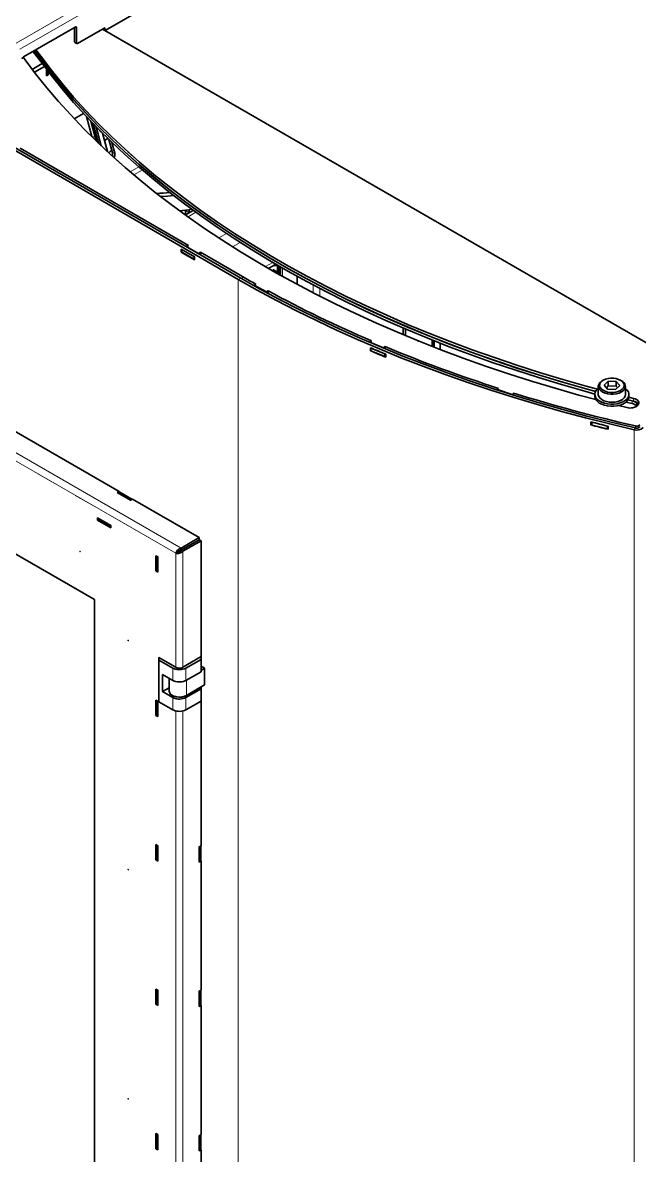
# Paper-space layout 'Blatt1' of a CAD drawing. Header units: millimetres. Extents: x 0 to 1189, y 0 to 841.
# Drawn here: x 505.2 to 541.4, y 140.9 to 207.5 of the extents above; entities that cross this region are included whole.
import ezdxf

# ---------------------------------------------------------------- set-up
doc = ezdxf.new("R2010")
doc.units = ezdxf.units.MM
doc.linetypes.add('PHANTOM', pattern=[12.7, 6.35, -1.27, 1.27, -1.27, 1.27, -1.27])

psp = doc.layouts.new('Blatt1')

# ---------------------------------------------------------------- linework, layer by layer
at = {"color": 8, "linetype": 'Continuous', "lineweight": 18}
for p, q in [((553.291, 234.324), (504.776, 206.317)), ((504.989, 205.95), (553.503, 233.956)), ((508.243, 207.257), (508.314, 207.216)), ((508.208, 206.395), (508.314, 206.334)), ((506.217, 205.385), (506.217, 205.549)), ((506.222, 205.227), (506.222, 205.39)), ((506.655, 204.579), (506.549, 204.64)), ((506.692, 204.6), (506.655, 204.579)), ((509.212, 200.824), (509.411, 200.792)), ((510.433, 199.865), (510.566, 199.844)), ((511.974, 199.035), (511.474, 198.746)), ((511.689, 198.563), (512.187, 198.851)), ((477.563, 197.93), (514.464, 176.627)), ((477.452, 197.504), (514.151, 176.318)), ((514.929, 196.345), (514.716, 196.467)), ((514.874, 196.095), (515.34, 196.364)), ((516.687, 194.856), (517.138, 195.117)), ((517.49, 194.34), (517.935, 194.597)), ((519.424, 193.17), (519.856, 193.42)), ((517.828, 192.42), (517.969, 192.502)), ((518.082, 192.584), (518.082, 192.437)), ((520.416, 192.606), (520.416, 193.095)), ((517.828, 192.42), (517.828, 51.241)), ((522.23, 191.634), (522.23, 192.093)), ((522.617, 191.435), (522.617, 191.89)), ((527.677, 189.5), (527.677, 189.105)), ((529.192, 188.493), (529.192, 188.874)), ((529.262, 188.466), (529.262, 188.845)), ((540.973, 185.118), (540.973, 185.282)), ((541.06, 185.255), (541.06, 185.419)), ((541.166, 183.802), (541.166, 183.687)), ((541.094, 183.579), (541.168, 183.687)), ((541.094, 183.579), (541.094, 42.399)), ((514.151, 176.318), (514.151, 169.631)), ((514.575, 176.435), (514.575, 169.631)), ((513.974, 169.569), (513.974, 168.847)), ((514.752, 169.569), (514.752, 168.847)), ((514.787, 168.867), (514.787, 167.965)), ((513.974, 167.843), (513.974, 167.12)), ((514.752, 167.843), (514.752, 167.12)), ((514.151, 167.054), (514.151, 129.579)), ((514.575, 167.056), (514.575, 129.579))]:
    psp.add_line(p, q, dxfattribs=at)
at = {"color": 8, "linetype": 'PHANTOM', "lineweight": 18}
for p, q in [((553.291, 234.324), (504.776, 206.317)), ((504.989, 205.95), (553.503, 233.956)), ((508.243, 207.257), (508.314, 207.216)), ((508.208, 206.395), (508.314, 206.334)), ((506.217, 205.385), (506.217, 205.549)), ((506.222, 205.227), (506.222, 205.39)), ((506.655, 204.579), (506.549, 204.64)), ((506.692, 204.6), (506.655, 204.579)), ((509.212, 200.824), (509.411, 200.792)), ((510.433, 199.865), (510.566, 199.844)), ((511.974, 199.035), (511.474, 198.746)), ((511.689, 198.563), (512.187, 198.851)), ((477.563, 197.93), (514.464, 176.627)), ((477.452, 197.504), (514.151, 176.318)), ((514.929, 196.345), (514.716, 196.467)), ((514.874, 196.095), (515.34, 196.364)), ((516.687, 194.856), (517.138, 195.117)), ((517.49, 194.34), (517.935, 194.597)), ((519.424, 193.17), (519.856, 193.42)), ((517.828, 192.42), (517.969, 192.502)), ((518.082, 192.584), (518.082, 192.437)), ((520.416, 192.606), (520.416, 193.095)), ((517.828, 192.42), (517.828, 51.241)), ((522.23, 191.634), (522.23, 192.093)), ((522.617, 191.435), (522.617, 191.89)), ((527.677, 189.5), (527.677, 189.105)), ((529.192, 188.493), (529.192, 188.874)), ((529.262, 188.466), (529.262, 188.845)), ((540.973, 185.118), (540.973, 185.282)), ((541.06, 185.255), (541.06, 185.419)), ((541.166, 183.802), (541.166, 183.687)), ((541.094, 183.579), (541.168, 183.687)), ((541.094, 183.579), (541.094, 42.399)), ((514.151, 176.318), (514.151, 169.631)), ((514.575, 176.435), (514.575, 169.631)), ((513.974, 169.569), (513.974, 168.847)), ((514.752, 169.569), (514.752, 168.847)), ((514.787, 168.867), (514.787, 167.965)), ((513.974, 167.843), (513.974, 167.12)), ((514.752, 167.843), (514.752, 167.12)), ((514.151, 167.054), (514.151, 129.579)), ((514.575, 167.056), (514.575, 129.579))]:
    psp.add_line(p, q, dxfattribs=at)
at = {"color": 7, "linetype": 'Continuous', "lineweight": 35}
for p, q in [((510, 207.046), (557.178, 234.282)), ((469.037, 220.587), (517.828, 192.42)), ((469.179, 220.668), (517.969, 192.502)), ((508.243, 207.257), (505.202, 205.502)), ((508.208, 207.236), (508.208, 206.395)), ((508.314, 206.334), (508.314, 207.216)), ((509.975, 207.212), (508.384, 206.293)), ((543.831, 187.516), (509.844, 207.136)), ((509.869, 207.151), (509.869, 207.122)), ((509.975, 207.061), (509.975, 207.212)), ((505.931, 205.922), (506.217, 205.549)), ((508.228, 206.35), (508.334, 206.288)), ((505.178, 205.482), (505.295, 205.324)), ((505.711, 204.768), (506.306, 205.112)), ((506.434, 204.941), (505.841, 204.599)), ((506.549, 204.787), (506.549, 204.395)), ((506.655, 204.456), (506.549, 204.518)), ((506.549, 204.395), (506.655, 204.456)), ((506.655, 204.456), (506.655, 204.579)), ((508.182, 201.867), (508.729, 202.183)), ((509.212, 200.824), (508.898, 202.001)), ((509.411, 200.792), (509.164, 201.718)), ((509.602, 200.438), (509.298, 201.578)), ((509.773, 200.275), (509.474, 201.396)), ((509.505, 200.531), (509.581, 200.519)), ((509.845, 201.02), (510.134, 199.938)), ((509.961, 200.586), (510.164, 200.704)), ((510.433, 199.865), (510.226, 200.644)), ((510.566, 199.844), (510.397, 200.478)), ((505.001, 200.136), (514.9, 194.421)), ((512.207, 198.833), (512.276, 198.756)), ((512.276, 198.756), (512.302, 198.752)), ((514.716, 196.467), (514.717, 196.496)), ((514.716, 196.467), (514.716, 196.208)), ((515.184, 196.477), (514.717, 196.208)), ((514.929, 196.345), (514.929, 196.33)), ((514.469, 194.204), (514.469, 194.025)), ((515.247, 193.755), (514.469, 194.204)), ((514.518, 194.053), (514.469, 194.025)), ((514.469, 194.025), (515.247, 193.576)), ((514.518, 194.021), (514.518, 194.176)), ((514.518, 194.021), (515.226, 193.612)), ((514.9, 194.421), (514.773, 194.347)), ((514.773, 194.347), (515.48, 193.939)), ((515.48, 193.939), (515.607, 194.012)), ((515.607, 194.012), (518.082, 192.584)), ((515.607, 193.865), (515.607, 194.012)), ((515.226, 193.612), (515.226, 193.768)), ((515.226, 193.612), (515.247, 193.625)), ((515.247, 193.576), (515.247, 193.755)), ((519.6, 193.068), (520.031, 193.317)), ((520.126, 193.228), (519.909, 193.247)), ((520.001, 193.3), (520.126, 193.228)), ((520.126, 192.853), (520.126, 193.228)), ((520.232, 192.709), (520.232, 193.201)), ((520.31, 193.155), (520.31, 192.665)), ((520.149, 192.839), (519.866, 193.003)), ((521.293, 192.127), (521.293, 192.601)), ((518.858, 192.143), (518.755, 192.08)), ((518.755, 192.08), (519.478, 191.682)), ((518.755, 192.056), (518.755, 192.08)), ((519.478, 191.682), (519.582, 191.744)), ((519.478, 191.657), (519.478, 191.682)), ((519.582, 191.601), (519.582, 191.744)), ((509.378, 173.603), (482.225, 189.278)), ((527.515, 189.173), (527.515, 189.569)), ((527.662, 189.506), (527.662, 189.112)), ((525.649, 188.81), (525.56, 188.74)), ((525.56, 188.74), (526.367, 188.399)), ((525.56, 188.717), (525.56, 188.74)), ((526.367, 188.399), (526.455, 188.469)), ((526.455, 188.339), (526.455, 188.469)), ((528.394, 188.815), (528.393, 188.812)), ((529.333, 188.438), (529.333, 188.817)), ((529.686, 188.677), (529.686, 188.301)), ((525.598, 188.402), (525.598, 188.222)), ((525.598, 188.222), (525.618, 188.238)), ((525.618, 188.387), (525.625, 188.39)), ((526.437, 188.043), (525.618, 188.387)), ((525.618, 188.387), (525.618, 188.223)), ((526.437, 187.88), (525.618, 188.223)), ((526.367, 188.376), (526.367, 188.399)), ((526.444, 188.047), (526.437, 188.043)), ((526.437, 188.043), (526.437, 187.88)), ((526.489, 187.91), (526.437, 187.88)), ((526.489, 187.848), (526.489, 188.028)), ((497.463, 187.666), (510.827, 179.951)), ((539.27, 186.488), (539.217, 186.457)), ((540.349, 186.457), (540.296, 186.488)), ((533.125, 186.015), (533.053, 185.939)), ((533.053, 185.939), (533.929, 185.661)), ((533.053, 185.916), (533.053, 185.939)), ((538.983, 186.131), (538.983, 185.661)), ((539.573, 186.43), (539.322, 186.206)), ((539.322, 186.206), (539.531, 185.968)), ((539.573, 186.156), (539.457, 186.053)), ((539.531, 185.968), (539.993, 185.955)), ((540.034, 186.416), (539.573, 186.43)), ((539.573, 186.156), (539.573, 186.43)), ((540.034, 186.142), (539.573, 186.156)), ((539.993, 185.955), (540.244, 186.178)), ((540.244, 186.178), (540.034, 186.416)), ((540.034, 186.142), (540.034, 186.416)), ((540.109, 186.058), (540.034, 186.142)), ((540.583, 185.661), (540.583, 186.131)), ((533.929, 185.661), (534.002, 185.737)), ((533.929, 185.639), (533.929, 185.661)), ((534.002, 185.616), (534.002, 185.737)), ((538.783, 185.661), (538.783, 185.539)), ((540.604, 185.21), (540.973, 185.118)), ((540.721, 185.339), (541.06, 185.255)), ((540.724, 185.343), (540.973, 185.282)), ((540.779, 185.488), (541.06, 185.419)), ((540.783, 185.539), (540.783, 185.661)), ((540.178, 185.009), (540.67, 184.887)), ((540.233, 184.995), (540.233, 185.023)), ((538.55, 184.043), (538.55, 183.863)), ((538.55, 183.863), (538.601, 183.93)), ((538.601, 184.023), (538.607, 184.028)), ((539.53, 183.79), (538.601, 184.023)), ((538.601, 184.023), (538.601, 183.86)), ((539.53, 183.627), (538.601, 183.86)), ((539.535, 183.795), (539.53, 183.79)), ((539.53, 183.79), (539.53, 183.627)), ((539.56, 183.609), (539.56, 183.789)), ((539.56, 183.654), (539.53, 183.627)), ((510.714, 179.886), (510.827, 179.951)), ((511.492, 179.437), (510.714, 179.886)), ((510.764, 179.857), (510.863, 179.915)), ((510.827, 179.894), (510.827, 179.951)), ((511.57, 179.506), (510.863, 179.915)), ((511.471, 179.449), (511.57, 179.506)), ((511.605, 179.502), (511.492, 179.437)), ((511.57, 179.506), (511.57, 179.482)), ((511.605, 179.502), (515.525, 177.24)), ((510.332, 177.959), (509.555, 178.408)), ((509.555, 178.408), (509.555, 178.269)), ((509.604, 178.298), (509.555, 178.269)), ((509.555, 178.269), (510.332, 177.82)), ((509.604, 178.38), (509.604, 178.265)), ((509.604, 178.265), (510.311, 177.857)), ((510.311, 177.971), (510.311, 177.857)), ((510.311, 177.857), (510.332, 177.869)), ((510.332, 177.82), (510.332, 177.959)), ((515.525, 177.24), (514.464, 176.627)), ((515.525, 177.117), (515.525, 177.24)), ((514.363, 176.412), (514.363, 176.468)), ((515.525, 177.117), (514.464, 176.505)), ((514.464, 176.505), (514.464, 176.627)), ((514.469, 176.496), (515.53, 177.108)), ((514.469, 176.496), (514.575, 176.435)), ((514.575, 176.435), (515.636, 177.047)), ((514.711, 176.648), (514.721, 176.642)), ((515.424, 177.053), (515.419, 177.056)), ((515.424, 177.053), (515.53, 177.114)), ((515.424, 177.047), (515.424, 177.053)), ((515.53, 177.114), (515.525, 177.117)), ((515.53, 177.108), (515.53, 177.114)), ((515.53, 177.108), (515.636, 177.047)), ((515.636, 177.047), (515.636, 170.243)), ((513.097, 176.11), (512.977, 176.179)), ((512.977, 176.179), (512.977, 175.281)), ((512.998, 176.143), (513.019, 176.155)), ((513.097, 176.085), (512.998, 176.143)), ((512.998, 176.143), (512.998, 175.326)), ((513.097, 175.212), (513.097, 176.11)), ((514.151, 176.318), (514.257, 176.379)), ((513.026, 175.31), (512.977, 175.281)), ((512.977, 175.281), (513.097, 175.212)), ((513.097, 175.269), (512.998, 175.326)), ((509.378, 88.601), (509.378, 173.603)), ((513.161, 170.039), (513.161, 170.202)), ((513.161, 170.202), (514.221, 169.59)), ((513.161, 170.039), (513.974, 169.569)), ((513.161, 167.589), (513.161, 170.039)), ((514.504, 169.59), (515.636, 170.243)), ((515.636, 170.08), (514.752, 169.569)), ((515.636, 170.243), (515.636, 170.08)), ((515.636, 170.08), (515.636, 169.357)), ((513.974, 168.847), (513.38, 169.19)), ((513.38, 169.19), (513.38, 168.185)), ((514.752, 168.847), (515.636, 169.357)), ((515.636, 169.68), (515.848, 169.557)), ((515.636, 169.435), (515.848, 169.557)), ((515.848, 169.557), (515.848, 168.577)), ((513.763, 168.969), (513.763, 168.21)), ((515.848, 168.577), (514.787, 167.965)), ((513.38, 168.185), (513.763, 168.406)), ((513.38, 168.185), (513.974, 167.843)), ((515.636, 168.353), (514.752, 167.843)), ((515.636, 168.455), (515.636, 168.353)), ((515.636, 167.63), (515.636, 168.353)), ((513.097, 167.618), (512.977, 167.687)), ((512.977, 167.687), (512.977, 166.789)), ((512.998, 167.65), (513.019, 167.663)), ((513.097, 167.593), (512.998, 167.65)), ((512.998, 167.65), (512.998, 166.834)), ((513.097, 166.72), (513.097, 167.618)), ((513.974, 167.12), (513.161, 167.589)), ((514.752, 167.12), (515.636, 167.63)), ((515.636, 167.63), (515.636, 159.13)), ((513.026, 166.818), (512.977, 166.789)), ((512.977, 166.789), (513.097, 166.72)), ((513.097, 166.777), (512.998, 166.834)), ((513.097, 159.126), (512.977, 159.195)), ((512.977, 159.195), (512.977, 158.297)), ((512.998, 159.158), (513.019, 159.171)), ((513.097, 159.101), (512.998, 159.158)), ((512.998, 159.158), (512.998, 158.342)), ((513.097, 158.228), (513.097, 159.126)), ((515.523, 159.065), (515.636, 159.13)), ((515.523, 159.04), (515.622, 159.097)), ((515.523, 158.166), (515.523, 159.065)), ((515.622, 159.097), (515.6, 159.109)), ((515.622, 158.281), (515.622, 159.097)), ((513.026, 158.326), (512.977, 158.297)), ((512.977, 158.297), (513.097, 158.228)), ((513.097, 158.285), (512.998, 158.342)), ((515.523, 158.224), (515.622, 158.281)), ((515.636, 158.232), (515.523, 158.166)), ((515.586, 158.26), (515.636, 158.232)), ((515.636, 158.232), (515.636, 150.638)), ((513.097, 150.634), (512.977, 150.703)), ((512.977, 150.703), (512.977, 149.805)), ((512.998, 150.666), (513.019, 150.679)), ((513.097, 150.609), (512.998, 150.666)), ((512.998, 150.666), (512.998, 149.85)), ((513.097, 149.736), (513.097, 150.634)), ((515.523, 150.573), (515.636, 150.638)), ((515.523, 150.548), (515.622, 150.605)), ((515.523, 149.674), (515.523, 150.573)), ((515.622, 150.605), (515.6, 150.617)), ((515.622, 149.789), (515.622, 150.605)), ((513.026, 149.834), (512.977, 149.805)), ((513.097, 149.793), (512.998, 149.85)), ((512.977, 149.805), (513.097, 149.736)), ((515.523, 149.732), (515.622, 149.789)), ((515.636, 149.74), (515.523, 149.674)), ((515.586, 149.768), (515.636, 149.74)), ((515.636, 149.74), (515.636, 142.146)), ((513.097, 142.142), (512.977, 142.211)), ((512.977, 142.211), (512.977, 141.313)), ((512.998, 142.174), (513.019, 142.187)), ((513.097, 142.117), (512.998, 142.174)), ((512.998, 142.174), (512.998, 141.358)), ((513.097, 141.244), (513.097, 142.142)), ((515.523, 142.081), (515.636, 142.146)), ((515.523, 142.056), (515.622, 142.113)), ((515.523, 141.182), (515.523, 142.081)), ((515.622, 142.113), (515.6, 142.125)), ((515.622, 141.297), (515.622, 142.113)), ((513.026, 141.342), (512.977, 141.313)), ((512.977, 141.313), (513.097, 141.244)), ((513.097, 141.301), (512.998, 141.358)), ((515.523, 141.24), (515.622, 141.297)), ((515.636, 141.248), (515.523, 141.182)), ((515.586, 141.276), (515.636, 141.248)), ((515.636, 141.248), (515.636, 130.192))]:
    psp.add_line(p, q, dxfattribs=at)
at = {"color": 7, "linetype": 'PHANTOM', "lineweight": 18}
for p, q in [((510, 207.046), (557.178, 234.282)), ((469.037, 220.587), (517.828, 192.42)), ((469.179, 220.668), (517.969, 192.502)), ((508.243, 207.257), (505.202, 205.502)), ((508.208, 207.236), (508.208, 206.395)), ((508.314, 206.334), (508.314, 207.216)), ((509.975, 207.212), (508.384, 206.293)), ((543.831, 187.516), (509.844, 207.136)), ((509.869, 207.151), (509.869, 207.122)), ((509.975, 207.061), (509.975, 207.212)), ((505.931, 205.922), (506.217, 205.549)), ((508.228, 206.35), (508.334, 206.288)), ((505.178, 205.482), (505.295, 205.324)), ((505.711, 204.768), (506.306, 205.112)), ((506.434, 204.941), (505.841, 204.599)), ((506.549, 204.787), (506.549, 204.395)), ((506.655, 204.456), (506.549, 204.518)), ((506.549, 204.395), (506.655, 204.456)), ((506.655, 204.456), (506.655, 204.579)), ((508.182, 201.867), (508.729, 202.183)), ((509.212, 200.824), (508.898, 202.001)), ((509.411, 200.792), (509.164, 201.718)), ((509.602, 200.438), (509.298, 201.578)), ((509.773, 200.275), (509.474, 201.396)), ((509.505, 200.531), (509.581, 200.519)), ((509.845, 201.02), (510.134, 199.938)), ((509.961, 200.586), (510.164, 200.704)), ((510.433, 199.865), (510.226, 200.644)), ((510.566, 199.844), (510.397, 200.478)), ((505.001, 200.136), (514.9, 194.421)), ((512.207, 198.833), (512.276, 198.756)), ((512.276, 198.756), (512.302, 198.752)), ((514.716, 196.467), (514.717, 196.496)), ((514.716, 196.467), (514.716, 196.208)), ((515.184, 196.477), (514.717, 196.208)), ((514.929, 196.345), (514.929, 196.33)), ((514.469, 194.204), (514.469, 194.025)), ((515.247, 193.755), (514.469, 194.204)), ((514.518, 194.053), (514.469, 194.025)), ((514.469, 194.025), (515.247, 193.576)), ((514.518, 194.021), (514.518, 194.176)), ((514.518, 194.021), (515.226, 193.612)), ((514.9, 194.421), (514.773, 194.347)), ((514.773, 194.347), (515.48, 193.939)), ((515.48, 193.939), (515.607, 194.012)), ((515.607, 194.012), (518.082, 192.584)), ((515.607, 193.865), (515.607, 194.012)), ((515.226, 193.612), (515.226, 193.768)), ((515.226, 193.612), (515.247, 193.625)), ((515.247, 193.576), (515.247, 193.755)), ((519.6, 193.068), (520.031, 193.317)), ((520.126, 193.228), (519.909, 193.247)), ((520.001, 193.3), (520.126, 193.228)), ((520.126, 192.853), (520.126, 193.228)), ((520.232, 192.709), (520.232, 193.201)), ((520.31, 193.155), (520.31, 192.665)), ((520.149, 192.839), (519.866, 193.003)), ((521.293, 192.127), (521.293, 192.601)), ((518.858, 192.143), (518.755, 192.08)), ((518.755, 192.08), (519.478, 191.682)), ((518.755, 192.056), (518.755, 192.08)), ((519.478, 191.682), (519.582, 191.744)), ((519.478, 191.657), (519.478, 191.682)), ((519.582, 191.601), (519.582, 191.744)), ((509.378, 173.603), (482.225, 189.278)), ((527.515, 189.173), (527.515, 189.569)), ((527.662, 189.506), (527.662, 189.112)), ((525.649, 188.81), (525.56, 188.74)), ((525.56, 188.74), (526.367, 188.399)), ((525.56, 188.717), (525.56, 188.74)), ((526.367, 188.399), (526.455, 188.469)), ((526.455, 188.339), (526.455, 188.469)), ((528.394, 188.815), (528.393, 188.812)), ((529.333, 188.438), (529.333, 188.817)), ((529.686, 188.677), (529.686, 188.301)), ((525.598, 188.402), (525.598, 188.222)), ((525.598, 188.222), (525.618, 188.238)), ((525.618, 188.387), (525.625, 188.39)), ((526.437, 188.043), (525.618, 188.387)), ((525.618, 188.387), (525.618, 188.223)), ((526.437, 187.88), (525.618, 188.223)), ((526.367, 188.376), (526.367, 188.399)), ((526.444, 188.047), (526.437, 188.043)), ((526.437, 188.043), (526.437, 187.88)), ((526.489, 187.91), (526.437, 187.88)), ((526.489, 187.848), (526.489, 188.028)), ((497.463, 187.666), (510.827, 179.951)), ((539.27, 186.488), (539.217, 186.457)), ((540.349, 186.457), (540.296, 186.488)), ((533.125, 186.015), (533.053, 185.939)), ((533.053, 185.939), (533.929, 185.661)), ((533.053, 185.916), (533.053, 185.939)), ((538.983, 186.131), (538.983, 185.661)), ((539.573, 186.43), (539.322, 186.206)), ((539.322, 186.206), (539.531, 185.968)), ((539.573, 186.156), (539.457, 186.053)), ((539.531, 185.968), (539.993, 185.955)), ((540.034, 186.416), (539.573, 186.43)), ((539.573, 186.156), (539.573, 186.43)), ((540.034, 186.142), (539.573, 186.156)), ((539.993, 185.955), (540.244, 186.178)), ((540.244, 186.178), (540.034, 186.416)), ((540.034, 186.142), (540.034, 186.416)), ((540.109, 186.058), (540.034, 186.142)), ((540.583, 185.661), (540.583, 186.131)), ((533.929, 185.661), (534.002, 185.737)), ((533.929, 185.639), (533.929, 185.661)), ((534.002, 185.616), (534.002, 185.737)), ((538.783, 185.661), (538.783, 185.539)), ((540.604, 185.21), (540.973, 185.118)), ((540.721, 185.339), (541.06, 185.255)), ((540.724, 185.343), (540.973, 185.282)), ((540.779, 185.488), (541.06, 185.419)), ((540.783, 185.539), (540.783, 185.661)), ((540.178, 185.009), (540.67, 184.887)), ((540.233, 184.995), (540.233, 185.023)), ((538.55, 184.043), (538.55, 183.863)), ((538.55, 183.863), (538.601, 183.93)), ((538.601, 184.023), (538.607, 184.028)), ((539.53, 183.79), (538.601, 184.023)), ((538.601, 184.023), (538.601, 183.86)), ((539.53, 183.627), (538.601, 183.86)), ((539.535, 183.795), (539.53, 183.79)), ((539.53, 183.79), (539.53, 183.627)), ((539.56, 183.609), (539.56, 183.789)), ((539.56, 183.654), (539.53, 183.627)), ((510.714, 179.886), (510.827, 179.951)), ((511.492, 179.437), (510.714, 179.886)), ((510.764, 179.857), (510.863, 179.915)), ((510.827, 179.894), (510.827, 179.951)), ((511.57, 179.506), (510.863, 179.915)), ((511.471, 179.449), (511.57, 179.506)), ((511.605, 179.502), (511.492, 179.437)), ((511.57, 179.506), (511.57, 179.482)), ((511.605, 179.502), (515.525, 177.24)), ((510.332, 177.959), (509.555, 178.408)), ((509.555, 178.408), (509.555, 178.269)), ((509.604, 178.298), (509.555, 178.269)), ((509.555, 178.269), (510.332, 177.82)), ((509.604, 178.38), (509.604, 178.265)), ((509.604, 178.265), (510.311, 177.857)), ((510.311, 177.971), (510.311, 177.857)), ((510.311, 177.857), (510.332, 177.869)), ((510.332, 177.82), (510.332, 177.959)), ((515.525, 177.24), (514.464, 176.627)), ((515.525, 177.117), (515.525, 177.24)), ((514.363, 176.412), (514.363, 176.468)), ((515.525, 177.117), (514.464, 176.505)), ((514.464, 176.505), (514.464, 176.627)), ((514.469, 176.496), (515.53, 177.108)), ((514.469, 176.496), (514.575, 176.435)), ((514.575, 176.435), (515.636, 177.047)), ((514.711, 176.648), (514.721, 176.642)), ((515.424, 177.053), (515.419, 177.056)), ((515.424, 177.053), (515.53, 177.114)), ((515.424, 177.047), (515.424, 177.053)), ((515.53, 177.114), (515.525, 177.117)), ((515.53, 177.108), (515.53, 177.114)), ((515.53, 177.108), (515.636, 177.047)), ((515.636, 177.047), (515.636, 170.243)), ((513.097, 176.11), (512.977, 176.179)), ((512.977, 176.179), (512.977, 175.281)), ((512.998, 176.143), (513.019, 176.155)), ((513.097, 176.085), (512.998, 176.143)), ((512.998, 176.143), (512.998, 175.326)), ((513.097, 175.212), (513.097, 176.11)), ((514.151, 176.318), (514.257, 176.379)), ((513.026, 175.31), (512.977, 175.281)), ((512.977, 175.281), (513.097, 175.212)), ((513.097, 175.269), (512.998, 175.326)), ((509.378, 88.601), (509.378, 173.603)), ((513.161, 170.039), (513.161, 170.202)), ((513.161, 170.202), (514.221, 169.59)), ((513.161, 170.039), (513.974, 169.569)), ((513.161, 167.589), (513.161, 170.039)), ((514.504, 169.59), (515.636, 170.243)), ((515.636, 170.08), (514.752, 169.569)), ((515.636, 170.243), (515.636, 170.08)), ((515.636, 170.08), (515.636, 169.357)), ((513.974, 168.847), (513.38, 169.19)), ((513.38, 169.19), (513.38, 168.185)), ((514.752, 168.847), (515.636, 169.357)), ((515.636, 169.68), (515.848, 169.557)), ((515.636, 169.435), (515.848, 169.557)), ((515.848, 169.557), (515.848, 168.577)), ((513.763, 168.969), (513.763, 168.21)), ((515.848, 168.577), (514.787, 167.965)), ((513.38, 168.185), (513.763, 168.406)), ((513.38, 168.185), (513.974, 167.843)), ((515.636, 168.353), (514.752, 167.843)), ((515.636, 168.455), (515.636, 168.353)), ((515.636, 167.63), (515.636, 168.353)), ((513.097, 167.618), (512.977, 167.687)), ((512.977, 167.687), (512.977, 166.789)), ((512.998, 167.65), (513.019, 167.663)), ((513.097, 167.593), (512.998, 167.65)), ((512.998, 167.65), (512.998, 166.834)), ((513.097, 166.72), (513.097, 167.618)), ((513.974, 167.12), (513.161, 167.589)), ((514.752, 167.12), (515.636, 167.63)), ((515.636, 167.63), (515.636, 159.13)), ((513.026, 166.818), (512.977, 166.789)), ((512.977, 166.789), (513.097, 166.72)), ((513.097, 166.777), (512.998, 166.834)), ((513.097, 159.126), (512.977, 159.195)), ((512.977, 159.195), (512.977, 158.297)), ((512.998, 159.158), (513.019, 159.171)), ((513.097, 159.101), (512.998, 159.158)), ((512.998, 159.158), (512.998, 158.342)), ((513.097, 158.228), (513.097, 159.126)), ((515.523, 159.065), (515.636, 159.13)), ((515.523, 159.04), (515.622, 159.097)), ((515.523, 158.166), (515.523, 159.065)), ((515.622, 159.097), (515.6, 159.109)), ((515.622, 158.281), (515.622, 159.097)), ((513.026, 158.326), (512.977, 158.297)), ((512.977, 158.297), (513.097, 158.228)), ((513.097, 158.285), (512.998, 158.342)), ((515.523, 158.224), (515.622, 158.281)), ((515.636, 158.232), (515.523, 158.166)), ((515.586, 158.26), (515.636, 158.232)), ((515.636, 158.232), (515.636, 150.638)), ((513.097, 150.634), (512.977, 150.703)), ((512.977, 150.703), (512.977, 149.805)), ((512.998, 150.666), (513.019, 150.679)), ((513.097, 150.609), (512.998, 150.666)), ((512.998, 150.666), (512.998, 149.85)), ((513.097, 149.736), (513.097, 150.634)), ((515.523, 150.573), (515.636, 150.638)), ((515.523, 150.548), (515.622, 150.605)), ((515.523, 149.674), (515.523, 150.573)), ((515.622, 150.605), (515.6, 150.617)), ((515.622, 149.789), (515.622, 150.605)), ((513.026, 149.834), (512.977, 149.805)), ((513.097, 149.793), (512.998, 149.85)), ((512.977, 149.805), (513.097, 149.736)), ((515.523, 149.732), (515.622, 149.789)), ((515.636, 149.74), (515.523, 149.674)), ((515.586, 149.768), (515.636, 149.74)), ((515.636, 149.74), (515.636, 142.146)), ((513.097, 142.142), (512.977, 142.211)), ((512.977, 142.211), (512.977, 141.313)), ((512.998, 142.174), (513.019, 142.187)), ((513.097, 142.117), (512.998, 142.174)), ((512.998, 142.174), (512.998, 141.358)), ((513.097, 141.244), (513.097, 142.142)), ((515.523, 142.081), (515.636, 142.146)), ((515.523, 142.056), (515.622, 142.113)), ((515.523, 141.182), (515.523, 142.081)), ((515.622, 142.113), (515.6, 142.125)), ((515.622, 141.297), (515.622, 142.113)), ((513.026, 141.342), (512.977, 141.313)), ((512.977, 141.313), (513.097, 141.244)), ((513.097, 141.301), (512.998, 141.358)), ((515.523, 141.24), (515.622, 141.297)), ((515.636, 141.248), (515.523, 141.182)), ((515.586, 141.276), (515.636, 141.248)), ((515.636, 141.248), (515.636, 130.192))]:
    psp.add_line(p, q, dxfattribs=at)
at = {"color": 7, "linetype": 'Continuous', "lineweight": 35, "flags": 128}
for points in [[(505.755, 205.82), (505.863, 205.69), (506.222, 205.227)], [(505.84, 205.87), (505.858, 205.849), (506.217, 205.385)], [(505.847, 205.874), (505.863, 205.854), (506.222, 205.39)], [(505.295, 205.324), (505.916, 204.501), (506.571, 203.687), (507.258, 202.882), (507.977, 202.086), (508.729, 201.3), (509.512, 200.525), (510.326, 199.76), (511.171, 199.007), (512.046, 198.265), (512.951, 197.535), (513.886, 196.818), (514.849, 196.113), (515.841, 195.422), (516.86, 194.744), (517.906, 194.08), (518.979, 193.431), (520.078, 192.796), (521.203, 192.176), (522.352, 191.571), (523.525, 190.982), (524.722, 190.409), (525.942, 189.853), (527.184, 189.313), (528.447, 188.79), (529.732, 188.284), (531.036, 187.795), (532.36, 187.325), (533.703, 186.872), (535.063, 186.438), (536.441, 186.022), (537.836, 185.624), (538.836, 185.354)], [(506.217, 205.549), (506.829, 204.738), (507.473, 203.936), (508.15, 203.143), (508.858, 202.359), (509.598, 201.585), (510.37, 200.822), (511.172, 200.068), (512.004, 199.326), (512.866, 198.596), (513.758, 197.877), (514.678, 197.17), (515.627, 196.476), (516.603, 195.795), (517.607, 195.128), (518.638, 194.474), (519.695, 193.834), (520.777, 193.208), (521.885, 192.598), (523.017, 192.002), (524.172, 191.422), (525.351, 190.858), (526.553, 190.31), (527.776, 189.778), (529.021, 189.263), (530.286, 188.764), (531.571, 188.283), (532.875, 187.82), (534.197, 187.374), (535.537, 186.946), (536.894, 186.536), (538.268, 186.145), (538.931, 185.964)], [(506.217, 205.385), (506.829, 204.575), (507.473, 203.773), (508.15, 202.98), (508.858, 202.196), (509.598, 201.422), (510.37, 200.658), (511.172, 199.905), (512.004, 199.163), (512.866, 198.432), (513.758, 197.713), (514.678, 197.007), (515.627, 196.313), (516.603, 195.632), (517.607, 194.964), (518.638, 194.31), (519.695, 193.67), (520.777, 193.045), (521.885, 192.434), (523.017, 191.839), (524.172, 191.259), (525.351, 190.695), (526.553, 190.146), (527.776, 189.615), (529.021, 189.099), (530.286, 188.601), (531.571, 188.12), (532.875, 187.656), (534.197, 187.211), (535.537, 186.783), (536.894, 186.373), (538.268, 185.982), (538.826, 185.829)], [(506.222, 205.39), (506.833, 204.581), (507.476, 203.781), (508.151, 202.989), (508.858, 202.207), (509.596, 201.434), (510.366, 200.672), (511.166, 199.92), (511.996, 199.179), (512.856, 198.45), (513.745, 197.732), (514.663, 197.026), (515.609, 196.334), (516.583, 195.654), (517.584, 194.987), (518.612, 194.334), (519.666, 193.695), (520.746, 193.07), (521.85, 192.46), (522.979, 191.865), (524.132, 191.286), (525.307, 190.722), (526.505, 190.174), (527.725, 189.642), (528.967, 189.128), (530.228, 188.629), (531.51, 188.148), (532.81, 187.685), (534.129, 187.239), (535.465, 186.811), (536.819, 186.401), (538.188, 186.009), (538.829, 185.834)], [(506.222, 205.227), (506.833, 204.418), (507.476, 203.617), (508.151, 202.826), (508.858, 202.043), (509.596, 201.271), (510.366, 200.509), (511.166, 199.757), (511.996, 199.016), (512.856, 198.286), (513.745, 197.569), (514.663, 196.863), (515.609, 196.17), (516.583, 195.49), (517.584, 194.824), (518.612, 194.17), (519.666, 193.531), (520.746, 192.907), (521.85, 192.297), (522.979, 191.702), (524.132, 191.122), (525.307, 190.559), (526.505, 190.011), (527.725, 189.479), (528.967, 188.964), (530.228, 188.466), (531.51, 187.985), (532.81, 187.521), (534.129, 187.075), (535.465, 186.647), (536.819, 186.237), (538.188, 185.846), (538.784, 185.683)], [(506.655, 204.579), (506.659, 204.624), (506.663, 204.638)], [(513.254, 197.299), (513.657, 197.322), (514.021, 197.353)], [(517.969, 192.502), (519.08, 191.875), (520.215, 191.263), (521.374, 190.665), (522.556, 190.083), (523.76, 189.517), (524.986, 188.966), (526.234, 188.431), (527.502, 187.913), (528.79, 187.412), (530.097, 186.927), (531.423, 186.459), (532.767, 186.009), (534.128, 185.577), (535.506, 185.162), (536.899, 184.766), (538.308, 184.387), (539.731, 184.028), (541.168, 183.687)], [(517.828, 192.42), (518.942, 191.792), (520.08, 191.178), (521.242, 190.578), (522.428, 189.995), (523.636, 189.426), (524.865, 188.874), (526.116, 188.338), (527.388, 187.818), (528.68, 187.315), (529.991, 186.829), (531.321, 186.36), (532.668, 185.909), (534.033, 185.475), (535.415, 185.059), (536.813, 184.662), (538.225, 184.282), (539.653, 183.921), (541.094, 183.579)], [(528.377, 188.818), (528.434, 188.798), (528.448, 188.79)], [(540.454, 185.879), (540.345, 185.802), (540.209, 185.74), (540.053, 185.696), (539.885, 185.673), (539.712, 185.671), (539.543, 185.69), (539.384, 185.73), (539.244, 185.789), (539.13, 185.864), (539.046, 185.951), (538.996, 186.047), (538.983, 186.147), (539.008, 186.245), (539.069, 186.339), (539.163, 186.423), (539.217, 186.457)], [(540.391, 185.964), (540.464, 186.048), (540.502, 186.139), (540.504, 186.233), (540.471, 186.324), (540.402, 186.409), (540.303, 186.484), (540.178, 186.543), (540.032, 186.585), (539.875, 186.607), (539.712, 186.609), (539.554, 186.589), (539.406, 186.55), (539.278, 186.492), (539.175, 186.42), (539.102, 186.336), (539.064, 186.245), (539.061, 186.151), (539.095, 186.06), (539.163, 185.975), (539.263, 185.901), (539.388, 185.841), (539.533, 185.799), (539.691, 185.777), (539.853, 185.776), (540.012, 185.795), (540.159, 185.834), (540.288, 185.892), (540.391, 185.964)], [(538.983, 186.008), (538.955, 185.985), (538.864, 185.889), (538.806, 185.784), (538.783, 185.675), (538.797, 185.566), (538.846, 185.46), (538.929, 185.361), (539.043, 185.273), (539.184, 185.199), (539.346, 185.142), (539.524, 185.104), (539.712, 185.086), (539.902, 185.088), (540.087, 185.111), (540.262, 185.155), (540.42, 185.216), (540.554, 185.294), (540.661, 185.385), (540.735, 185.486), (540.776, 185.593), (540.78, 185.703), (540.749, 185.811), (540.682, 185.914), (540.583, 186.007), (540.583, 186.008)], [(538.783, 185.539), (538.797, 185.443), (538.846, 185.337), (538.929, 185.238), (539.043, 185.151), (539.184, 185.077), (539.346, 185.02), (539.524, 184.981), (539.712, 184.963), (539.902, 184.966), (540.087, 184.989), (540.262, 185.032), (540.42, 185.094), (540.554, 185.171), (540.661, 185.262), (540.735, 185.363), (540.776, 185.47), (540.783, 185.539)], [(538.983, 185.661), (538.985, 185.627), (539.016, 185.529), (539.084, 185.437), (539.184, 185.355), (539.312, 185.288), (539.462, 185.238), (539.627, 185.208), (539.799, 185.2), (539.97, 185.212), (540.133, 185.246), (540.28, 185.299), (540.403, 185.369), (540.497, 185.453), (540.558, 185.547), (540.582, 185.646), (540.583, 185.661)], [(540.973, 185.282), (541.059, 185.255), (541.134, 185.219), (541.195, 185.175), (541.241, 185.125), (541.269, 185.071), (541.278, 185.015), (541.276, 184.988)], [(541.06, 185.419), (541.146, 185.392), (541.221, 185.356), (541.282, 185.312), (541.328, 185.262), (541.356, 185.208), (541.365, 185.152), (541.355, 185.096), (541.327, 185.042)], [(508.529, 176.412), (508.527, 176.414), (508.524, 176.417), (508.523, 176.42), (508.522, 176.424), (508.523, 176.427), (508.524, 176.428), (508.527, 176.429), (508.529, 176.428), (508.532, 176.426), (508.534, 176.423), (508.536, 176.419), (508.536, 176.416), (508.536, 176.413), (508.534, 176.411), (508.532, 176.411), (508.529, 176.412)], [(511.358, 171.186), (511.355, 171.188), (511.353, 171.191), (511.351, 171.195), (511.351, 171.198), (511.351, 171.201), (511.353, 171.203), (511.355, 171.203), (511.358, 171.202), (511.36, 171.2), (511.363, 171.197), (511.364, 171.193), (511.365, 171.19), (511.364, 171.187), (511.363, 171.185), (511.36, 171.185), (511.358, 171.186)], [(511.358, 157.713), (511.355, 157.715), (511.353, 157.718), (511.351, 157.722), (511.351, 157.725), (511.351, 157.728), (511.353, 157.73), (511.355, 157.73), (511.358, 157.729), (511.36, 157.727), (511.363, 157.724), (511.364, 157.721), (511.365, 157.717), (511.364, 157.714), (511.363, 157.713), (511.36, 157.712), (511.358, 157.713)], [(511.358, 144.24), (511.355, 144.242), (511.353, 144.245), (511.351, 144.249), (511.351, 144.252), (511.351, 144.255), (511.353, 144.257), (511.355, 144.257), (511.358, 144.256), (511.36, 144.254), (511.363, 144.251), (511.364, 144.248), (511.365, 144.244), (511.364, 144.241), (511.363, 144.24), (511.36, 144.239), (511.358, 144.24)]]:
    psp.add_lwpolyline(points, dxfattribs=at)
at = {"color": 7, "linetype": 'PHANTOM', "lineweight": 18, "flags": 128}
for points in [[(505.755, 205.82), (505.863, 205.69), (506.222, 205.227)], [(505.84, 205.87), (505.858, 205.849), (506.217, 205.385)], [(505.847, 205.874), (505.863, 205.854), (506.222, 205.39)], [(505.295, 205.324), (505.916, 204.501), (506.571, 203.687), (507.258, 202.882), (507.977, 202.086), (508.729, 201.3), (509.512, 200.525), (510.326, 199.76), (511.171, 199.007), (512.046, 198.265), (512.951, 197.535), (513.886, 196.818), (514.849, 196.113), (515.841, 195.422), (516.86, 194.744), (517.906, 194.08), (518.979, 193.431), (520.078, 192.796), (521.203, 192.176), (522.352, 191.571), (523.525, 190.982), (524.722, 190.409), (525.942, 189.853), (527.184, 189.313), (528.447, 188.79), (529.732, 188.284), (531.036, 187.795), (532.36, 187.325), (533.703, 186.872), (535.063, 186.438), (536.441, 186.022), (537.836, 185.624), (538.836, 185.354)], [(506.217, 205.549), (506.829, 204.738), (507.473, 203.936), (508.15, 203.143), (508.858, 202.359), (509.598, 201.585), (510.37, 200.822), (511.172, 200.068), (512.004, 199.326), (512.866, 198.596), (513.758, 197.877), (514.678, 197.17), (515.627, 196.476), (516.603, 195.795), (517.607, 195.128), (518.638, 194.474), (519.695, 193.834), (520.777, 193.208), (521.885, 192.598), (523.017, 192.002), (524.172, 191.422), (525.351, 190.858), (526.553, 190.31), (527.776, 189.778), (529.021, 189.263), (530.286, 188.764), (531.571, 188.283), (532.875, 187.82), (534.197, 187.374), (535.537, 186.946), (536.894, 186.536), (538.268, 186.145), (538.931, 185.964)], [(506.217, 205.385), (506.829, 204.575), (507.473, 203.773), (508.15, 202.98), (508.858, 202.196), (509.598, 201.422), (510.37, 200.658), (511.172, 199.905), (512.004, 199.163), (512.866, 198.432), (513.758, 197.713), (514.678, 197.007), (515.627, 196.313), (516.603, 195.632), (517.607, 194.964), (518.638, 194.31), (519.695, 193.67), (520.777, 193.045), (521.885, 192.434), (523.017, 191.839), (524.172, 191.259), (525.351, 190.695), (526.553, 190.146), (527.776, 189.615), (529.021, 189.099), (530.286, 188.601), (531.571, 188.12), (532.875, 187.656), (534.197, 187.211), (535.537, 186.783), (536.894, 186.373), (538.268, 185.982), (538.826, 185.829)], [(506.222, 205.39), (506.833, 204.581), (507.476, 203.781), (508.151, 202.989), (508.858, 202.207), (509.596, 201.434), (510.366, 200.672), (511.166, 199.92), (511.996, 199.179), (512.856, 198.45), (513.745, 197.732), (514.663, 197.026), (515.609, 196.334), (516.583, 195.654), (517.584, 194.987), (518.612, 194.334), (519.666, 193.695), (520.746, 193.07), (521.85, 192.46), (522.979, 191.865), (524.132, 191.286), (525.307, 190.722), (526.505, 190.174), (527.725, 189.642), (528.967, 189.128), (530.228, 188.629), (531.51, 188.148), (532.81, 187.685), (534.129, 187.239), (535.465, 186.811), (536.819, 186.401), (538.188, 186.009), (538.829, 185.834)], [(506.222, 205.227), (506.833, 204.418), (507.476, 203.617), (508.151, 202.826), (508.858, 202.043), (509.596, 201.271), (510.366, 200.509), (511.166, 199.757), (511.996, 199.016), (512.856, 198.286), (513.745, 197.569), (514.663, 196.863), (515.609, 196.17), (516.583, 195.49), (517.584, 194.824), (518.612, 194.17), (519.666, 193.531), (520.746, 192.907), (521.85, 192.297), (522.979, 191.702), (524.132, 191.122), (525.307, 190.559), (526.505, 190.011), (527.725, 189.479), (528.967, 188.964), (530.228, 188.466), (531.51, 187.985), (532.81, 187.521), (534.129, 187.075), (535.465, 186.647), (536.819, 186.237), (538.188, 185.846), (538.784, 185.683)], [(506.655, 204.579), (506.659, 204.624), (506.663, 204.638)], [(513.254, 197.299), (513.657, 197.322), (514.021, 197.353)], [(517.969, 192.502), (519.08, 191.875), (520.215, 191.263), (521.374, 190.665), (522.556, 190.083), (523.76, 189.517), (524.986, 188.966), (526.234, 188.431), (527.502, 187.913), (528.79, 187.412), (530.097, 186.927), (531.423, 186.459), (532.767, 186.009), (534.128, 185.577), (535.506, 185.162), (536.899, 184.766), (538.308, 184.387), (539.731, 184.028), (541.168, 183.687)], [(517.828, 192.42), (518.942, 191.792), (520.08, 191.178), (521.242, 190.578), (522.428, 189.995), (523.636, 189.426), (524.865, 188.874), (526.116, 188.338), (527.388, 187.818), (528.68, 187.315), (529.991, 186.829), (531.321, 186.36), (532.668, 185.909), (534.033, 185.475), (535.415, 185.059), (536.813, 184.662), (538.225, 184.282), (539.653, 183.921), (541.094, 183.579)], [(528.377, 188.818), (528.434, 188.798), (528.448, 188.79)], [(540.454, 185.879), (540.345, 185.802), (540.209, 185.74), (540.053, 185.696), (539.885, 185.673), (539.712, 185.671), (539.543, 185.69), (539.384, 185.73), (539.244, 185.789), (539.13, 185.864), (539.046, 185.951), (538.996, 186.047), (538.983, 186.147), (539.008, 186.245), (539.069, 186.339), (539.163, 186.423), (539.217, 186.457)], [(540.391, 185.964), (540.464, 186.048), (540.502, 186.139), (540.504, 186.233), (540.471, 186.324), (540.402, 186.409), (540.303, 186.484), (540.178, 186.543), (540.032, 186.585), (539.875, 186.607), (539.712, 186.609), (539.554, 186.589), (539.406, 186.55), (539.278, 186.492), (539.175, 186.42), (539.102, 186.336), (539.064, 186.245), (539.061, 186.151), (539.095, 186.06), (539.163, 185.975), (539.263, 185.901), (539.388, 185.841), (539.533, 185.799), (539.691, 185.777), (539.853, 185.776), (540.012, 185.795), (540.159, 185.834), (540.288, 185.892), (540.391, 185.964)], [(538.983, 186.008), (538.955, 185.985), (538.864, 185.889), (538.806, 185.784), (538.783, 185.675), (538.797, 185.566), (538.846, 185.46), (538.929, 185.361), (539.043, 185.273), (539.184, 185.199), (539.346, 185.142), (539.524, 185.104), (539.712, 185.086), (539.902, 185.088), (540.087, 185.111), (540.262, 185.155), (540.42, 185.216), (540.554, 185.294), (540.661, 185.385), (540.735, 185.486), (540.776, 185.593), (540.78, 185.703), (540.749, 185.811), (540.682, 185.914), (540.583, 186.007), (540.583, 186.008)], [(538.783, 185.539), (538.797, 185.443), (538.846, 185.337), (538.929, 185.238), (539.043, 185.151), (539.184, 185.077), (539.346, 185.02), (539.524, 184.981), (539.712, 184.963), (539.902, 184.966), (540.087, 184.989), (540.262, 185.032), (540.42, 185.094), (540.554, 185.171), (540.661, 185.262), (540.735, 185.363), (540.776, 185.47), (540.783, 185.539)], [(538.983, 185.661), (538.985, 185.627), (539.016, 185.529), (539.084, 185.437), (539.184, 185.355), (539.312, 185.288), (539.462, 185.238), (539.627, 185.208), (539.799, 185.2), (539.97, 185.212), (540.133, 185.246), (540.28, 185.299), (540.403, 185.369), (540.497, 185.453), (540.558, 185.547), (540.582, 185.646), (540.583, 185.661)], [(540.973, 185.282), (541.059, 185.255), (541.134, 185.219), (541.195, 185.175), (541.241, 185.125), (541.269, 185.071), (541.278, 185.015), (541.276, 184.988)], [(541.06, 185.419), (541.146, 185.392), (541.221, 185.356), (541.282, 185.312), (541.328, 185.262), (541.356, 185.208), (541.365, 185.152), (541.355, 185.096), (541.327, 185.042)], [(508.529, 176.412), (508.527, 176.414), (508.524, 176.417), (508.523, 176.42), (508.522, 176.424), (508.523, 176.427), (508.524, 176.428), (508.527, 176.429), (508.529, 176.428), (508.532, 176.426), (508.534, 176.423), (508.536, 176.419), (508.536, 176.416), (508.536, 176.413), (508.534, 176.411), (508.532, 176.411), (508.529, 176.412)], [(511.358, 171.186), (511.355, 171.188), (511.353, 171.191), (511.351, 171.195), (511.351, 171.198), (511.351, 171.201), (511.353, 171.203), (511.355, 171.203), (511.358, 171.202), (511.36, 171.2), (511.363, 171.197), (511.364, 171.193), (511.365, 171.19), (511.364, 171.187), (511.363, 171.185), (511.36, 171.185), (511.358, 171.186)], [(511.358, 157.713), (511.355, 157.715), (511.353, 157.718), (511.351, 157.722), (511.351, 157.725), (511.351, 157.728), (511.353, 157.73), (511.355, 157.73), (511.358, 157.729), (511.36, 157.727), (511.363, 157.724), (511.364, 157.721), (511.365, 157.717), (511.364, 157.714), (511.363, 157.713), (511.36, 157.712), (511.358, 157.713)], [(511.358, 144.24), (511.355, 144.242), (511.353, 144.245), (511.351, 144.249), (511.351, 144.252), (511.351, 144.255), (511.353, 144.257), (511.355, 144.257), (511.358, 144.256), (511.36, 144.254), (511.363, 144.251), (511.364, 144.248), (511.365, 144.244), (511.364, 144.241), (511.363, 144.24), (511.36, 144.239), (511.358, 144.24)]]:
    psp.add_lwpolyline(points, dxfattribs=at)
at = {"color": 7, "linetype": 'Continuous', "lineweight": 35}
for centre, radius, start, end in [((508.27, 207.223), 0.0437, 350.78596, 129.20329), ((508.255, 206.389), 0.048, 172.74417, 235.94365), ((508.357, 206.327), 0.0437, 170.78596, 309.20329), ((505.285, 205.372), 0.154, 122.60548, 177.39452), ((509.932, 201.381), 0.331, 207.53821, 241.89639), ((509.814, 200.883), 0.413, 192.70913, 234.29445), ((513.106, 197.201), 3.92, 133.85311, 137.34199), ((510.115, 199.785), 0.329, 339.83445, 14.12315), ((510.252, 199.764), 0.325, 326.07738, 14.3143), ((512.667, 210.602), 13.132, 271.58027, 274.98646), ((513.062, 210.983), 14.582, 275.14543, 278.01204), ((516.028, 196.34), 1.1, 170.37864, 179.73592), ((550.826, 249.308), 65.497, 240.00423, 240.78499), ((520.065, 192.694), 0.164, 6.31729, 114.87243), ((554.529, 256.272), 73.384, 241.56072, 246.82447), ((559.538, 268.096), 86.227, 247.43858, 252.16226), ((557.263, 262.597), 80.67, 246.88828, 247.57459), ((557.263, 262.418), 80.67, 246.88828, 247.57459), ((540.234, 186.138), 0.339, 310.39017, 70.24838), ((563.157, 279.463), 98.156, 252.72057, 257.05341), ((540.993, 184.839), 0.422, 33.38658, 80.83784), ((540.867, 185.522), 0.664, 252.79056, 313.84898), ((540.889, 184.668), 0.458, 39.96473, 79.41978), ((563.686, 281.829), 100.964, 255.5845, 256.17544), ((563.686, 281.649), 100.964, 255.5845, 256.17544), ((541.241, 184.054), 0.263, 253.30423, 314.47217), ((541.245, 184.081), 0.524, 253.23796, 314.88739), ((541.243, 183.937), 0.262, 253.23796, 314.88739)]:
    psp.add_arc(centre, radius, start, end, dxfattribs=at)
at = {"color": 7, "linetype": 'PHANTOM', "lineweight": 18}
for centre, radius, start, end in [((508.27, 207.223), 0.0437, 350.78596, 129.20329), ((508.255, 206.389), 0.048, 172.74417, 235.94365), ((508.357, 206.327), 0.0437, 170.78596, 309.20329), ((505.285, 205.372), 0.154, 122.60548, 177.39452), ((509.932, 201.381), 0.331, 207.53821, 241.89639), ((509.814, 200.883), 0.413, 192.70913, 234.29445), ((513.106, 197.201), 3.92, 133.85311, 137.34199), ((510.115, 199.785), 0.329, 339.83445, 14.12315), ((510.252, 199.764), 0.325, 326.07738, 14.3143), ((512.667, 210.602), 13.132, 271.58027, 274.98646), ((513.062, 210.983), 14.582, 275.14543, 278.01204), ((516.028, 196.34), 1.1, 170.37864, 179.73592), ((550.826, 249.308), 65.497, 240.00423, 240.78499), ((520.065, 192.694), 0.164, 6.31729, 114.87243), ((554.529, 256.272), 73.384, 241.56072, 246.82447), ((559.538, 268.096), 86.227, 247.43858, 252.16226), ((557.263, 262.597), 80.67, 246.88828, 247.57459), ((557.263, 262.418), 80.67, 246.88828, 247.57459), ((540.234, 186.138), 0.339, 310.39017, 70.24838), ((563.157, 279.463), 98.156, 252.72057, 257.05341), ((540.993, 184.839), 0.422, 33.38658, 80.83784), ((540.867, 185.522), 0.664, 252.79056, 313.84898), ((540.889, 184.668), 0.458, 39.96441, 79.41982), ((563.686, 281.829), 100.964, 255.5845, 256.17544), ((563.686, 281.649), 100.964, 255.5845, 256.17544), ((541.241, 184.054), 0.263, 253.30423, 314.47217), ((541.245, 184.081), 0.524, 253.23796, 314.88739), ((541.243, 183.937), 0.262, 253.23796, 314.88739)]:
    psp.add_arc(centre, radius, start, end, dxfattribs=at)
at = {"color": 7, "linetype": 'Continuous', "lineweight": 35}
for points in [[(514.151, 176.318), (514.162, 176.347), (514.186, 176.405), (514.26, 176.5), (514.355, 176.583), (514.428, 176.612), (514.464, 176.627)], [(514.257, 176.379), (514.267, 176.392), (514.287, 176.416), (514.337, 176.456), (514.397, 176.49), (514.442, 176.5), (514.464, 176.505)], [(514.469, 176.496), (514.453, 176.479), (514.422, 176.446), (514.363, 176.41), (514.303, 176.387), (514.272, 176.382), (514.257, 176.379)], [(514.575, 176.435), (514.544, 176.411), (514.482, 176.363), (514.363, 176.322), (514.244, 176.305), (514.182, 176.314), (514.151, 176.318)]]:
    psp.add_open_spline(points, degree=3, dxfattribs=at)
at = {"color": 7, "linetype": 'PHANTOM', "lineweight": 18}
for points in [[(514.151, 176.318), (514.162, 176.347), (514.186, 176.405), (514.26, 176.5), (514.355, 176.583), (514.428, 176.612), (514.464, 176.627)], [(514.257, 176.379), (514.267, 176.392), (514.287, 176.416), (514.337, 176.456), (514.397, 176.49), (514.442, 176.5), (514.464, 176.505)], [(514.469, 176.496), (514.453, 176.479), (514.422, 176.446), (514.363, 176.41), (514.303, 176.387), (514.272, 176.382), (514.257, 176.379)], [(514.575, 176.435), (514.544, 176.411), (514.482, 176.363), (514.363, 176.322), (514.244, 176.305), (514.182, 176.314), (514.151, 176.318)]]:
    psp.add_open_spline(points, degree=3, dxfattribs=at)
at = {"color": 7, "linetype": 'Continuous', "lineweight": 35}
for points, knots in [([(513.974, 169.569), (514.022, 169.547), (514.118, 169.501), (514.302, 169.473), (514.488, 169.479), (514.644, 169.515), (514.721, 169.554), (514.752, 169.569)], [0, 0, 0, 0, 0.214711, 0.429424, 0.644066, 0.858735, 1, 1, 1, 1]), ([(514.221, 169.59), (514.239, 169.582), (514.274, 169.565), (514.341, 169.555), (514.408, 169.557), (514.465, 169.57), (514.493, 169.584), (514.504, 169.59)], [0, 0, 0, 0, 0.214704, 0.429402, 0.644221, 0.858963, 1, 1, 1, 1]), ([(514.752, 168.847), (514.704, 168.824), (514.608, 168.779), (514.424, 168.75), (514.237, 168.756), (514.082, 168.792), (514.005, 168.831), (513.974, 168.847)], [0, 0, 0, 0, 0.214711, 0.429424, 0.644066, 0.858735, 1, 1, 1, 1]), ([(514.787, 167.965), (514.735, 167.94), (514.63, 167.89), (514.43, 167.859), (514.226, 167.866), (514.036, 167.912), (513.884, 167.991), (513.782, 168.094), (513.77, 168.172), (513.763, 168.21)], [0, 0, 0, 0, 0.143174, 0.286348, 0.429527, 0.572707, 0.715888, 0.85907, 1, 1, 1, 1]), ([(513.974, 167.843), (514.022, 167.82), (514.118, 167.774), (514.302, 167.746), (514.488, 167.752), (514.644, 167.788), (514.721, 167.827), (514.752, 167.843)], [0, 0, 0, 0, 0.214711, 0.429424, 0.644066, 0.858735, 1, 1, 1, 1]), ([(513.974, 167.12), (514.022, 167.097), (514.118, 167.052), (514.302, 167.023), (514.488, 167.029), (514.644, 167.065), (514.721, 167.104), (514.752, 167.12)], [0, 0, 0, 0, 0.214711, 0.429424, 0.644066, 0.858735, 1, 1, 1, 1])]:
    psp.add_open_spline(points, degree=3, knots=knots, dxfattribs=at)
at = {"color": 7, "linetype": 'PHANTOM', "lineweight": 18}
for points, knots in [([(513.974, 169.569), (514.022, 169.547), (514.118, 169.501), (514.302, 169.473), (514.488, 169.479), (514.644, 169.515), (514.721, 169.554), (514.752, 169.569)], [0, 0, 0, 0, 0.214711, 0.429424, 0.644066, 0.858735, 1, 1, 1, 1]), ([(514.221, 169.59), (514.239, 169.582), (514.274, 169.565), (514.341, 169.555), (514.408, 169.557), (514.465, 169.57), (514.493, 169.584), (514.504, 169.59)], [0, 0, 0, 0, 0.214704, 0.429402, 0.644221, 0.858963, 1, 1, 1, 1]), ([(514.752, 168.847), (514.704, 168.824), (514.608, 168.779), (514.424, 168.75), (514.237, 168.756), (514.082, 168.792), (514.005, 168.831), (513.974, 168.847)], [0, 0, 0, 0, 0.214711, 0.429424, 0.644066, 0.858735, 1, 1, 1, 1]), ([(514.787, 167.965), (514.735, 167.94), (514.63, 167.89), (514.43, 167.859), (514.226, 167.866), (514.036, 167.912), (513.884, 167.991), (513.782, 168.094), (513.77, 168.172), (513.763, 168.21)], [0, 0, 0, 0, 0.1431742, 0.2863481, 0.4295267, 0.5727066, 0.7158878, 0.8590701, 1, 1, 1, 1]), ([(513.974, 167.843), (514.022, 167.82), (514.118, 167.774), (514.302, 167.746), (514.488, 167.752), (514.644, 167.788), (514.721, 167.827), (514.752, 167.843)], [0, 0, 0, 0, 0.214711, 0.429424, 0.644066, 0.858735, 1, 1, 1, 1]), ([(513.974, 167.12), (514.022, 167.097), (514.118, 167.052), (514.302, 167.023), (514.488, 167.029), (514.644, 167.065), (514.721, 167.104), (514.752, 167.12)], [0, 0, 0, 0, 0.214711, 0.429424, 0.644066, 0.858735, 1, 1, 1, 1])]:
    psp.add_open_spline(points, degree=3, knots=knots, dxfattribs=at)

doc.saveas('drawing.dxf')
